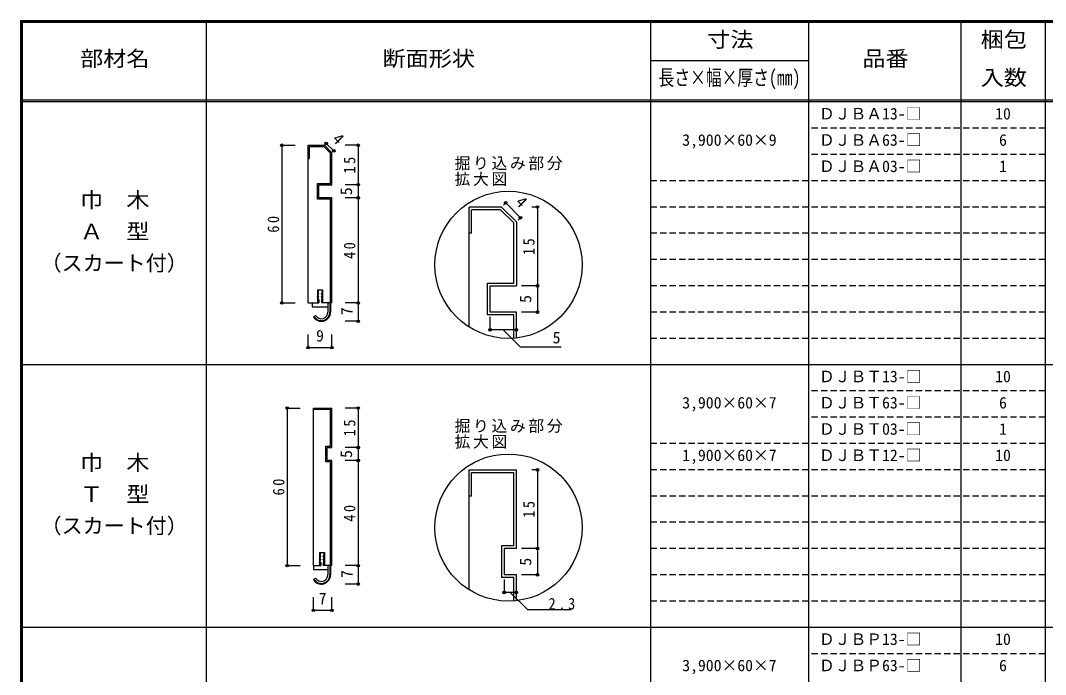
# Model space of a CAD drawing. Units: millimetres, scale not verified, with parts at other scales. Extents: x -400 to 380, y -287 to 278.
# Drawn here: x -400 to -10.2, y 29.4 to 278.3 of the extents above; entities that cross this region are included whole.
import ezdxf
from ezdxf.enums import TextEntityAlignment as Align

# ---------------------------------------------------------------- set-up
doc = ezdxf.new("R2010")
doc.units = ezdxf.units.MM
doc.header["$LTSCALE"] = 2
doc.header["$PDMODE"] = 32
doc.header["$PDSIZE"] = 1
doc.linetypes.add('DASHED1', pattern=[1.8, 1.2, -0.6])
for name, color, linetype in [('0-3', 7, 'Continuous'), ('0-4', 3, 'Continuous'), ('0-A', 7, 'Continuous'), ('0-B', 7, 'Continuous'), ('1-4', 3, 'Continuous'), ('1-A', 7, 'Continuous'), ('1-B', 7, 'Continuous'), ('F-0', 7, 'Continuous'), ('F-1', 7, 'DASHED1'), ('F-A', 7, 'Continuous')]:
    doc.layers.add(name, color=color, linetype=linetype)
doc.styles.add('ＭＳ ゴシック', font='')
doc.styles.get('ＭＳ ゴシック').set_extended_font_data('MS Gothic')

msp = doc.modelspace()

# ---------------------------------------------------------------- linework, layer by layer
at = {"layer": '0-3'}
for p, q in [((-286.583, 175.833), (-287.083, 174.583)), ((-286.583, 175.833), (-285.583, 175.833)), ((-285.583, 175.833), (-285.083, 174.583)), ((-287.083, 173.333), (-286.583, 174.583)), ((-286.583, 174.583), (-287.083, 174.583)), ((-287.083, 172.083), (-286.583, 173.333)), ((-286.583, 173.333), (-287.083, 173.333)), ((-286.583, 172.083), (-287.083, 172.083)), ((-286.583, 172.083), (-286.583, 170.833)), ((-285.083, 173.333), (-285.583, 174.583)), ((-285.083, 174.583), (-285.583, 174.583)), ((-285.083, 172.083), (-285.583, 173.333)), ((-285.083, 173.333), (-285.583, 173.333)), ((-285.083, 172.083), (-285.583, 172.083)), ((-285.583, 172.083), (-285.583, 170.833)), ((-289.083, 170.833), (-289.083, 169.333)), ((-289.083, 170.833), (-286.583, 170.833)), ((-289.083, 169.333), (-283.083, 169.333)), ((-282.083, 170.833), (-285.583, 170.833)), ((-283.083, 170.833), (-283.083, 167.333)), ((-282.333, 170.833), (-282.333, 167.333)), ((-282.083, 170.833), (-282.083, 167.333)), ((-288.614, 165.583), (-287.748, 166.083)), ((-285.833, 75.833), (-286.333, 74.583)), ((-286.333, 73.333), (-285.833, 74.583)), ((-285.833, 74.583), (-286.333, 74.583)), ((-285.833, 75.833), (-284.833, 75.833)), ((-284.833, 75.833), (-284.333, 74.583)), ((-284.333, 73.333), (-284.833, 74.583)), ((-284.333, 74.583), (-284.833, 74.583)), ((-288.583, 70.833), (-288.583, 69.333)), ((-288.583, 70.833), (-285.833, 70.833)), ((-286.333, 72.083), (-285.833, 73.333)), ((-285.833, 73.333), (-286.333, 73.333)), ((-285.833, 72.083), (-286.333, 72.083)), ((-285.833, 72.083), (-285.833, 70.833)), ((-284.333, 72.083), (-284.833, 73.333)), ((-284.333, 73.333), (-284.833, 73.333)), ((-284.333, 72.083), (-284.833, 72.083)), ((-284.833, 72.083), (-284.833, 70.833)), ((-282.083, 70.833), (-284.833, 70.833)), ((-283.083, 70.833), (-283.083, 67.333)), ((-282.333, 70.833), (-282.333, 67.333)), ((-282.083, 70.833), (-282.083, 67.333)), ((-288.583, 69.333), (-283.083, 69.333)), ((-288.614, 65.583), (-287.748, 66.083))]:
    msp.add_line(p, q, dxfattribs=at)
for centre, radius in [((-285.583, 167.333), 3.5), ((-285.583, 167.333), 3.25), ((-285.583, 167.333), 2.5), ((-285.583, 67.333), 3.5), ((-285.583, 67.333), 3.25), ((-285.583, 67.333), 2.5)]:
    msp.add_arc(centre, radius, 210, 0, dxfattribs=at)
at = {"layer": '0-4'}
for p, q in [((-290.583, 230.833), (-284.412, 230.833)), ((-290.583, 170.833), (-290.583, 230.833)), ((-290.083, 230.333), (-284.619, 230.333)), ((-284.619, 230.333), (-282.083, 227.798)), ((-284.412, 230.833), (-281.583, 228.005)), ((-282.083, 216.333), (-282.083, 227.798)), ((-281.583, 215.833), (-281.583, 228.005)), ((-287.083, 210.333), (-287.083, 216.333)), ((-287.083, 216.333), (-282.083, 216.333)), ((-286.583, 210.833), (-286.583, 215.833)), ((-286.583, 215.833), (-281.583, 215.833)), ((-281.583, 210.833), (-286.583, 210.833)), ((-281.583, 170.833), (-281.583, 210.833)), ((-282.083, 210.333), (-287.083, 210.333)), ((-282.083, 170.833), (-282.083, 210.333)), ((-287.083, 175.833), (-285.083, 175.833)), ((-287.083, 175.833), (-287.083, 170.833)), ((-285.083, 175.833), (-285.083, 170.833)), ((-290.583, 170.833), (-287.083, 170.833)), ((-281.583, 170.833), (-285.083, 170.833)), ((-288.583, 130.833), (-281.583, 130.833)), ((-288.583, 70.833), (-288.583, 130.833)), ((-282.083, 130.333), (-288.583, 130.333)), ((-282.083, 116.333), (-282.083, 130.333)), ((-281.583, 115.833), (-281.583, 130.833)), ((-283.883, 110.333), (-283.883, 116.333)), ((-283.883, 116.333), (-282.083, 116.333)), ((-283.383, 110.833), (-283.383, 115.833)), ((-283.383, 115.833), (-281.583, 115.833)), ((-282.083, 110.333), (-283.883, 110.333)), ((-281.583, 110.833), (-283.383, 110.833)), ((-282.083, 70.833), (-282.083, 110.333)), ((-281.583, 70.833), (-281.583, 110.833)), ((-286.333, 75.833), (-284.333, 75.833)), ((-286.333, 75.833), (-286.333, 70.833)), ((-284.333, 75.833), (-284.333, 70.833)), ((-288.583, 70.833), (-286.333, 70.833)), ((-281.583, 70.833), (-284.333, 70.833))]:
    msp.add_line(p, q, dxfattribs=at)
msp.add_lwpolyline([(-290.583, 225.833), (-290.083, 225.833), (-290.083, 230.333)], dxfattribs=at)
at = {"layer": '0-B', "color": 4}
for p, q in [((-300.583, 230.833), (-300.583, 170.833)), ((-300.583, 230.833), (-295.583, 230.833)), ((-283.705, 231.54), (-284.058, 231.187)), ((-283.705, 231.54), (-280.876, 228.712)), ((-271.583, 230.833), (-276.583, 230.833)), ((-271.583, 230.833), (-271.583, 163.833)), ((-280.876, 228.712), (-281.23, 228.358)), ((-271.583, 215.833), (-276.583, 215.833)), ((-271.583, 210.833), (-276.583, 210.833)), ((-300.583, 170.833), (-295.583, 170.833)), ((-271.583, 170.833), (-276.583, 170.833)), ((-271.583, 163.833), (-276.583, 163.833)), ((-290.583, 153.833), (-290.583, 158.833)), ((-281.583, 153.833), (-281.583, 158.833)), ((-290.583, 153.833), (-281.583, 153.833)), ((-298.583, 130.833), (-298.583, 70.833)), ((-298.583, 130.833), (-293.583, 130.833)), ((-271.583, 130.833), (-276.583, 130.833)), ((-271.583, 130.833), (-271.583, 63.833)), ((-271.583, 115.833), (-276.583, 115.833)), ((-271.583, 110.833), (-276.583, 110.833)), ((-298.583, 70.833), (-293.583, 70.833)), ((-271.583, 70.833), (-276.583, 70.833)), ((-271.583, 63.833), (-276.583, 63.833)), ((-288.583, 53.833), (-288.583, 58.833)), ((-281.583, 53.833), (-281.583, 58.833)), ((-288.583, 53.833), (-281.583, 53.833))]:
    msp.add_line(p, q, dxfattribs=at)
at = {"layer": '0-B'}
for p in [(-300.583, 230.833), (-283.705, 231.54), (-271.583, 230.833), (-280.876, 228.712), (-271.583, 215.833), (-271.583, 210.833), (-300.583, 170.833), (-271.583, 170.833), (-271.583, 163.833), (-290.583, 153.833), (-281.583, 153.833), (-298.583, 130.833), (-271.583, 130.833), (-271.583, 115.833), (-271.583, 110.833), (-298.583, 70.833), (-271.583, 70.833), (-271.583, 63.833), (-288.583, 53.833), (-281.583, 53.833)]:
    msp.add_point(p, dxfattribs=at)
at = {"layer": '1-4'}
for p, q in [((-217.073, 207.331), (-229.416, 207.331)), ((-229.416, 161.688), (-229.416, 207.331)), ((-217.073, 207.331), (-211.416, 201.674)), ((-217.487, 206.331), (-228.416, 206.331)), ((-228.416, 197.331), (-228.416, 206.331)), ((-217.487, 206.331), (-212.416, 201.26)), ((-212.416, 178.331), (-212.416, 201.26)), ((-211.416, 201.674), (-211.416, 177.331)), ((-228.416, 197.331), (-229.416, 197.331)), ((-222.416, 166.331), (-222.416, 178.331)), ((-222.416, 178.331), (-212.416, 178.331)), ((-221.416, 167.331), (-221.416, 177.331)), ((-221.416, 177.331), (-211.416, 177.331)), ((-212.416, 166.331), (-222.416, 166.331)), ((-211.416, 167.331), (-221.416, 167.331)), ((-212.416, 157.402), (-212.416, 166.331)), ((-211.416, 157.492), (-211.416, 167.331)), ((-229.416, 61.688), (-229.416, 107.331)), ((-229.416, 107.331), (-211.416, 107.331)), ((-228.416, 97.331), (-228.416, 106.331)), ((-228.416, 106.331), (-212.416, 106.331)), ((-212.416, 78.331), (-212.416, 106.331)), ((-211.416, 77.331), (-211.416, 107.331)), ((-228.416, 97.331), (-229.416, 97.331)), ((-212.416, 78.331), (-217.016, 78.331)), ((-217.016, 78.331), (-217.016, 66.331)), ((-211.416, 77.331), (-216.016, 77.331)), ((-216.016, 77.331), (-216.016, 67.331)), ((-212.416, 66.331), (-217.016, 66.331)), ((-211.416, 67.331), (-216.016, 67.331)), ((-212.416, 57.402), (-212.416, 66.331)), ((-211.416, 57.492), (-211.416, 67.331))]:
    msp.add_line(p, q, dxfattribs=at)
at = {"layer": '1-A'}
for centre in [(-214.416, 185.331), (-214.416, 85.331)]:
    msp.add_circle(centre, 28, dxfattribs=at)
at = {"layer": '1-B', "color": 4}
for p, q in [((-215.477, 208.927), (-216.366, 208.038)), ((-215.477, 208.927), (-209.82, 203.27)), ((-203.416, 207.331), (-205.494, 207.331)), ((-203.416, 207.331), (-203.416, 167.331)), ((-209.779, 203.23), (-210.668, 202.341)), ((-203.416, 177.331), (-209.416, 177.331)), ((-221.416, 160.618), (-221.416, 165.576)), ((-203.416, 167.331), (-209.416, 167.331)), ((-211.416, 160.618), (-221.416, 160.618)), ((-203.416, 107.331), (-205.548, 107.331)), ((-203.416, 107.331), (-203.416, 67.331)), ((-203.416, 77.331), (-209.416, 77.331)), ((-203.416, 67.331), (-209.416, 67.331)), ((-216.016, 65.576), (-216.016, 60.618)), ((-211.416, 60.618), (-216.016, 60.618)), ((-213.716, 60.618), (-207.211, 54.114)), ((-207.211, 54.114), (-190.572, 54.114))]:
    msp.add_line(p, q, dxfattribs=at)
msp.add_lwpolyline([(-216.416, 160.618), (-209.911, 154.114), (-194.434, 154.114)], dxfattribs=at)
at = {"layer": '1-B'}
for p in [(-215.477, 208.927), (-203.416, 207.331), (-209.82, 203.27), (-203.416, 177.331), (-203.416, 167.331), (-221.416, 160.618), (-211.416, 160.618), (-203.416, 107.331), (-203.416, 77.331), (-203.416, 67.331), (-216.016, 60.618), (-211.416, 60.618)]:
    msp.add_point(p, dxfattribs=at)
at = {"layer": 'F-1', "color": 6, "linetype": 'Continuous'}
for p, q in [((-400, 278.333), (-400, -280.333)), ((-400, 278), (380, 278)), ((-400, 277.667), (380, 277.667)), ((-399.667, 278.333), (-399.667, -280.333)), ((-399.333, 278.333), (-399.333, -280.333)), ((-10.333, 278.337), (-10.333, -253)), ((380, 248), (-400, 248)), ((380, 247.333), (-400, 247.333))]:
    msp.add_line(p, q, dxfattribs=at)
at = {"layer": 'F-1', "linetype": 'Continuous'}
for p, q in [((-329.333, 278.333), (-329.333, -252.667)), ((-160.333, 278.337), (-160.333, -253)), ((-100.333, 278.337), (-100.333, -253)), ((-42.333, 278.337), (-42.333, -253)), ((-160.333, 263.167), (-100.333, 263.167)), ((380, 147.333), (-399.333, 147.333)), ((380, 47.333), (-399.333, 47.333))]:
    msp.add_line(p, q, dxfattribs=at)
at = {"layer": 'F-1'}
for p, q in [((-10.333, 237.333), (-100.333, 237.333)), ((-10.333, 227.333), (-100.333, 227.333)), ((-10.333, 217.333), (-160.333, 217.333)), ((-10.333, 207.333), (-160.333, 207.333)), ((-10.333, 197.333), (-160.333, 197.333)), ((-10.333, 187.333), (-160.333, 187.333)), ((-10.333, 177.333), (-160.333, 177.333)), ((-10.333, 167.333), (-160.333, 167.333)), ((-10.333, 157.333), (-160.333, 157.333)), ((-10.333, 137.333), (-100.333, 137.333)), ((-10.333, 127.333), (-100.333, 127.333)), ((-10.333, 117.333), (-160.333, 117.333)), ((-10.333, 107.333), (-160.333, 107.333)), ((-10.333, 97.333), (-160.333, 97.333)), ((-10.333, 87.333), (-160.333, 87.333)), ((-10.333, 77.333), (-160.333, 77.333)), ((-10.333, 67.333), (-160.333, 67.333)), ((-10.333, 57.333), (-160.333, 57.333)), ((-10.333, 37.333), (-100.333, 37.333))]:
    msp.add_line(p, q, dxfattribs=at)
at = {"layer": 'F-1', "color": 6, "linetype": 'Continuous'}
msp.add_lwpolyline([(-400, 278.333), (380, 278.333), (380, -280.333)], dxfattribs=at)

# ---------------------------------------------------------------- texts
at = {"layer": '0-A', "style": 'ＭＳ ゴシック'}
for s, height, p in [('ＤＪＢＡ13-□', 4.399, (-96.333, 239.333)), ('10', 4.399, (-29.333, 239.333)), ('3,900×60×9', 4.399, (-148.333, 229.333)), ('ＤＪＢＡ63-□', 4.399, (-96.333, 229.333)), ('6', 4.399, (-27.833, 229.333)), ('ＤＪＢＡ03-□', 4.399, (-96.333, 219.333)), ('1', 4.399, (-27.833, 219.333)), ('（スカート付）', 5.865, (-392.366, 181.333)), ('ＤＪＢＴ13-□', 4.399, (-96.333, 139.333)), ('10', 4.399, (-29.333, 139.333)), ('3,900×60×7', 4.399, (-148.333, 129.333)), ('ＤＪＢＴ63-□', 4.399, (-96.333, 129.333)), ('6', 4.399, (-27.833, 129.333)), ('ＤＪＢＴ03-□', 4.399, (-96.333, 119.333)), ('1', 4.399, (-27.833, 119.333)), ('1,900×60×7', 4.399, (-148.333, 109.333)), ('ＤＪＢＴ12-□', 4.399, (-96.333, 109.333)), ('10', 4.399, (-29.333, 109.333)), ('ＤＪＢＰ13-□', 4.399, (-96.333, 39.333)), ('10', 4.399, (-29.333, 39.333)), ('ＤＪＢＰ63-□', 4.399, (-96.333, 29.333)), ('3,900×60×7', 4.399, (-148.333, 29.333)), ('6', 4.399, (-27.833, 29.333))]:
    msp.add_text(s, height=height, dxfattribs=at).set_placement(p, align=Align.BOTTOM_LEFT)
at = {"layer": '0-A', "style": 'ＭＳ ゴシック', "width": 1.1}
for s, p in [('巾\u3000木', (-377.366, 205.333)), ('Ａ\u3000型', (-377.366, 193.333)), ('巾\u3000木', (-377.366, 105.333)), ('Ｔ\u3000型', (-377.366, 93.333))]:
    msp.add_text(s, height=5.865, dxfattribs=at).set_placement(p, align=Align.BOTTOM_LEFT)
at = {"layer": '0-B', "style": 'ＭＳ ゴシック'}
for s, rotation, p in [('4', 315, (-282.644, 231.894)), ('5', 90, (-272.583, 211.833)), ('7', 90, (-272.382, 166.16)), ('5', 90, (-272.583, 111.833)), ('7', 90, (-272.382, 66.16))]:
    msp.add_text(s, height=4.399, rotation=rotation, dxfattribs=at).set_placement(p, align=Align.BOTTOM_LEFT)
for s, p in [('9', (-287.583, 154.833)), ('7', (-286.583, 54.833))]:
    msp.add_text(s, height=4.399, dxfattribs=at).set_placement(p, align=Align.BOTTOM_LEFT)
at = {"layer": '0-B', "char_height": 4.399, "attachment_point": 7, "rotation": 90, "style": 'ＭＳ ゴシック'}
for s, insert in [('\\T1.36;\\W0.9;15', (-272.583, 220.083)), ('\\T1.36;\\W0.9;60', (-301.583, 197.583)), ('\\T1.36;\\W0.9;40', (-272.583, 187.583)), ('\\T1.36;\\W0.9;15', (-272.583, 120.083)), ('\\T1.36;\\W0.9;60', (-299.583, 97.583)), ('\\T1.36;\\W0.9;40', (-272.583, 87.583))]:
    msp.add_mtext(s, dxfattribs=dict(at, insert=insert))
at = {"layer": '1-A', "char_height": 4.399, "attachment_point": 7, "style": 'ＭＳ ゴシック'}
for s, insert in [('\\T1.17;掘り込み部分', (-234.916, 221.331)), ('\\T1.17;拡大図', (-234.916, 215.331)), ('\\T1.17;掘り込み部分', (-234.916, 121.331)), ('\\T1.17;拡大図', (-234.916, 115.331))]:
    msp.add_mtext(s, dxfattribs=dict(at, insert=insert))
at = {"layer": '1-B', "style": 'ＭＳ ゴシック'}
for s, rotation, p in [('4', 315, (-213.002, 207.866)), ('5', 90, (-204.416, 170.831)), ('5', 90, (-204.416, 70.831))]:
    msp.add_text(s, height=4.399, rotation=rotation, dxfattribs=at).set_placement(p, align=Align.BOTTOM_LEFT)
msp.add_text('5', height=4.399, dxfattribs=at).set_placement((-197.62, 154.114), align=Align.BOTTOM_LEFT)
at = {"layer": '1-B', "char_height": 4.399, "attachment_point": 7, "rotation": 90, "style": 'ＭＳ ゴシック'}
for insert in [(-204.416, 189.081), (-204.416, 89.081)]:
    msp.add_mtext('\\T1.36;\\W0.9;15', dxfattribs=dict(at, insert=insert))
at = {"layer": '1-B', "insert": (-199.161, 54.114), "char_height": 4.399, "attachment_point": 7, "style": 'ＭＳ ゴシック'}
msp.add_mtext('\\T1.38;\\W0.9;2.3', dxfattribs=at)
at = {"layer": 'F-0', "style": 'ＭＳ ゴシック'}
msp.add_text('（スカート付）', height=5.865, dxfattribs=at).set_placement((-392.366, 81.333), align=Align.BOTTOM_LEFT)
at = {"layer": 'F-A', "style": 'ＭＳ ゴシック'}
for s, width, p in [('寸法', 1.1, (-138.833, 266.417)), ('梱包', 1.1, (-34.833, 266.417)), ('部材名', 1.1, (-377.333, 259.167)), ('断面形状', 1.1, (-262.333, 259.167)), ('品番', 1.1, (-79.833, 259.167)), ('長さ×幅×厚さ(㎜)', 0.75, (-157.333, 251.917)), ('入数', 1.1, (-34.833, 251.913))]:
    msp.add_text(s, height=5.865, dxfattribs=dict(at, width=width)).set_placement(p, align=Align.BOTTOM_LEFT)

doc.saveas('drawing.dxf')
